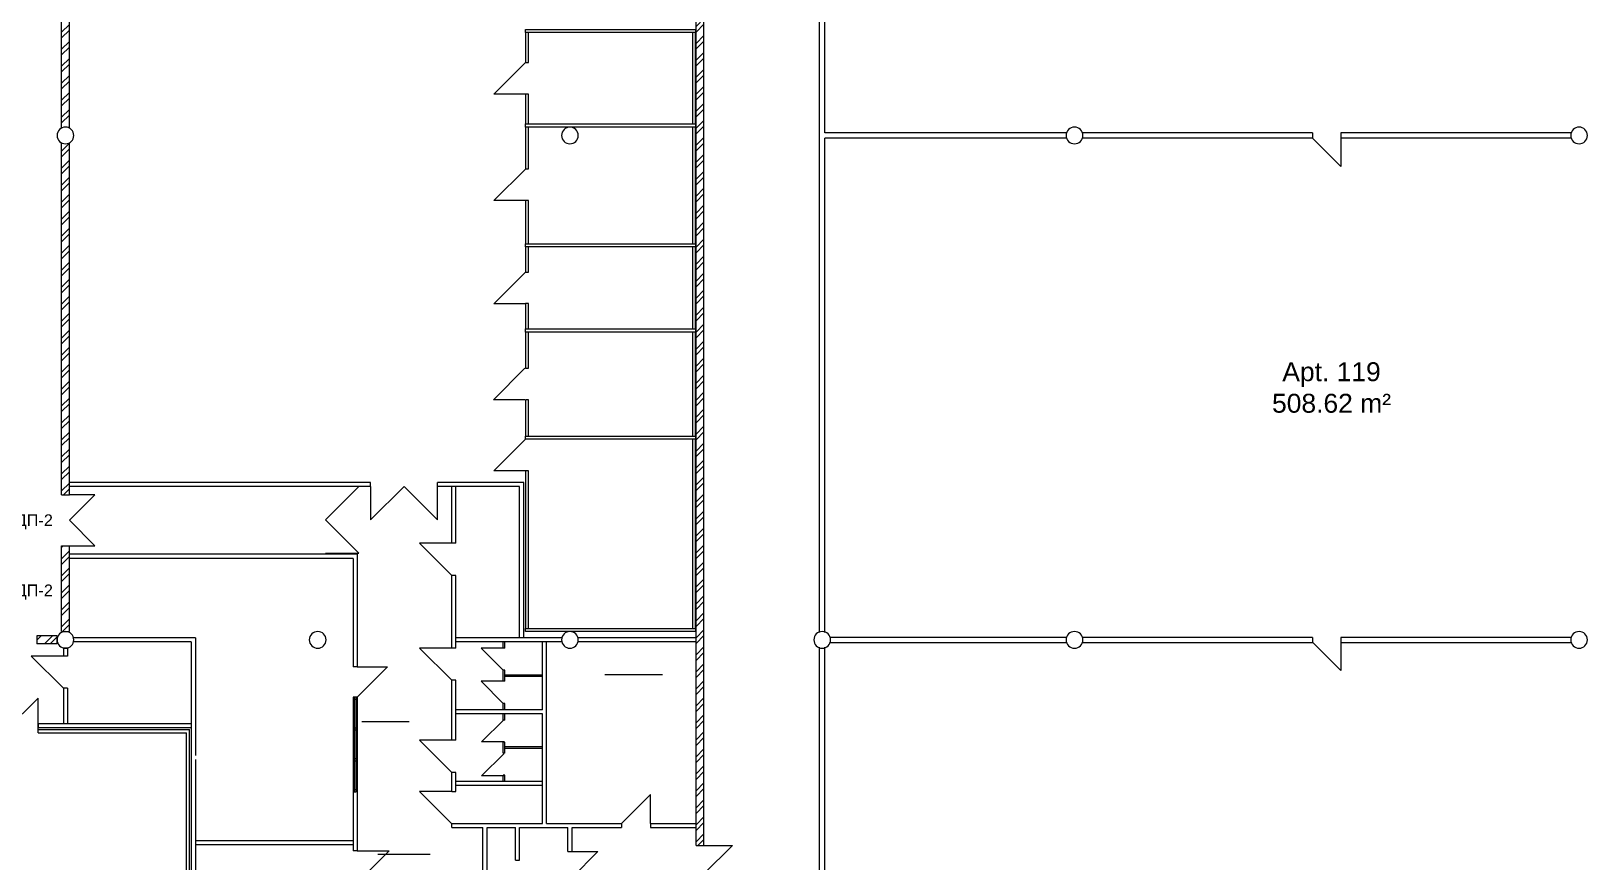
# Model space of a CAD drawing. Header units: metres. Extents: x 183920 to 188551, y 20757 to 23715.
# Drawn here: x 184386.27 to 184435.37, y 20836.35 to 20862.68 of the extents above; entities that cross this region are included whole.
import ezdxf

# ---------------------------------------------------------------- set-up
doc = ezdxf.new("R2010")
doc.units = ezdxf.units.M
doc.linetypes.add('Style_19', pattern=[0])
doc.linetypes.add('Style_24', pattern=[0])
for name, color, linetype, true_color in [('brick', 12, 'Continuous', 0xbd0000), ('COLON', 5, 'Continuous', 0x0000ff), ('COOL', 4, 'Continuous', 0x00ffff), ('DIM', 4, 'Continuous', 0x00ffff), ('DOORS', 8, 'Continuous', 0x414141), ('DRAW', 7, 'Continuous', 0xffffff), ('GKL', 5, 'Continuous', 0x0000ff), ('Glass', 4, 'Continuous', 0x00ffff), ('Imported Drawing', 7, 'Continuous', 0x957bfc), ('S', 2, 'Continuous', 0xffff00), ('TEXT', 2, 'Continuous', 0xffff00)]:
    doc.layers.add(name, color=color, linetype=linetype, true_color=true_color)
doc.styles.add('Style_9', font='', dxfattribs={"height": 0.3708534375})
doc.styles.add('Zone text style', font='', dxfattribs={"height": 0.6})
doc.styles.get('Style_9').set_extended_font_data('arial')
doc.styles.get('Zone text style').set_extended_font_data('arial')
pattern_1 = [(45, (-3.600000000000116, 82), (-0.2694076836320746, 0.2694076836320746), []), (45, (-3.420394800000009, 82), (-0.2694076836320746, 0.2694076836320746), [])]

# ---------------------------------------------------------------- blocks, each defined once
blk = doc.blocks.new('AC4F6B250D')
at = {"layer": 'DRAW'}
h = blk.add_hatch(dxfattribs=at)
h.set_pattern_fill('PATTERN_6', color=256, scale=0.04, style=0, pattern_type=2)
h.set_pattern_definition([(45, (-3.6, 82), (-0.2694076836320746, 0.2694076836320746), []), (45, (-3.420394800000009, 82), (-0.2694076836320746, 0.2694076836320746), [])])
h.paths.add_polyline_path([(0.1250000000006985, 2.984999999999506), (-2.91038304567337e-14, 2.984999999999491), (0, 0.2649999999995052), (0.1250000000006985, 0.2649999999995052), (0.1250000000006985, 2.984999999999506)], flags=0)
h.paths.add_polyline_path([(0, 2.984999999999506), (-0.1250000000014843, 2.984999999999506), (-0.1250000000015425, 0.2649999999995052), (0, 0.2649999999995198), (0, 2.984999999999506)], flags=0)
at = {"layer": 'brick', "linetype": 'Style_19'}
for points in [[(-0.1250000000014261, 4.604999999999505), (0.1250000000006403, 4.604999999999505)], [(-0.1250000000014843, 2.984999999999506), (0.1250000000006694, 2.984999999999506)]]:
    blk.add_lwpolyline(points, dxfattribs=at)
at = {"layer": 'DOORS', "linetype": 'Style_24'}
blk.add_lwpolyline([(0.1250000000006694, 2.984999999999506), (0.9350000000006694, 2.98499999999952), (0.1250000000006403, 3.794999999999506), (0.9350000000006403, 4.60499999999952), (0.1250000000006403, 4.604999999999505)], dxfattribs=at)

msp = doc.modelspace()

# ---------------------------------------------------------------- hatches: boundary and pattern name
at = {"layer": 'DRAW'}
h = msp.add_hatch(dxfattribs=at)
h.set_pattern_fill('PATTERN_0', color=256, scale=0.04, style=0, pattern_type=2)
h.set_pattern_definition(pattern_1)
h.paths.add_polyline_path([(184407.3674337186, 20836.83958367584), (184407.6174337186, 20836.83958367584), (184407.6174337186, 20875.23654259391), (184407.3674337186, 20875.23654259391), (184407.3674337186, 20836.83958367584), (184407.3674337186, 20836.83958367584)], flags=0)
h = msp.add_hatch(dxfattribs=at)
h.set_pattern_fill('PATTERN_0', color=256, scale=0.04, style=0, pattern_type=2)
h.set_pattern_definition(pattern_1)
edge = h.paths.add_edge_path(flags=0)
edge.add_line((184387.4924337186, 20872.78654259391), (184387.2424337186, 20872.78654259391))
edge.add_line((184387.2424337186, 20872.78654259391), (184387.2424337186, 20859.59520902282))
edge.add_spline(control_points=[(184387.2424337186, 20859.59520902282), (184387.3218121606, 20859.63767256921), (184387.4130552767, 20859.63767256921), (184387.4924337186, 20859.59520902282)], knot_values=[0, 0, 0, 0, 1, 1, 1, 1], degree=3, periodic=0)
edge.add_line((184387.4924337186, 20859.59520902282), (184387.4924337186, 20872.78654259391))
h = msp.add_hatch(dxfattribs=at)
h.set_pattern_fill('PATTERN_0', color=256, scale=0.04, style=0, pattern_type=2)
h.set_pattern_definition(pattern_1)
edge = h.paths.add_edge_path(flags=0)
edge.add_line((184387.1337672897, 20843.48654259391), (184386.4630085959, 20843.48654259391))
edge.add_line((184386.4630085959, 20843.48654259391), (184386.4630085959, 20843.23654259391))
edge.add_line((184386.4630085959, 20843.23654259391), (184387.1337672897, 20843.23654259391))
edge.add_arc((184387.3674337187, 20843.36154259392), 0.265000000002128, 180.000000003002, 208.1445813116642, ccw=False)
edge.add_arc((184387.3674337187, 20843.3615425939), 0.2650000000072504, 151.8554186886134, 179.999999997507, ccw=False)
edge.add_line((184387.1337672897, 20843.48654259391), (184387.1337672897, 20843.48654259391))
edge = h.paths.add_edge_path(flags=0)
edge.add_line((184387.2424337186, 20847.97654259391), (184387.4924337186, 20847.97654259391))
edge.add_line((184387.4924337186, 20847.97654259391), (184387.4924337186, 20859.127876165))
edge.add_spline(control_points=[(184387.4924337186, 20859.127876165), (184387.4130552767, 20859.08541261861), (184387.3218121606, 20859.08541261861), (184387.2424337186, 20859.127876165)], knot_values=[0, 0, 0, 0, 1, 1, 1, 1], degree=3, periodic=0)
edge.add_line((184387.2424337186, 20859.127876165), (184387.2424337186, 20847.97654259391))

# ---------------------------------------------------------------- linework, layer by layer
at = {"layer": 'brick', "linetype": 'Style_19'}
for points in [[(184407.3674337186, 20836.84158367584), (184407.3674337186, 20909.23654259391)], [(184407.6174337186, 20836.84158367584), (184407.6174337186, 20875.23654259391)], [(184387.2424337186, 20859.59520902282), (184387.2424337186, 20872.78654259391)], [(184387.4924337186, 20859.59520902282), (184387.4924337186, 20872.78654259391)], [(184387.2424337186, 20847.96654259391), (184387.2424337186, 20859.127876165)], [(184387.4924337186, 20847.96654259391), (184387.4924337186, 20859.127876165)], [(184387.2424337186, 20843.62654259391), (184387.2424337186, 20846.34654259391)], [(184387.4924337186, 20843.62654259391), (184387.4924337186, 20846.34654259391)], [(184387.1024337187, 20843.48654259391), (184386.4630085959, 20843.48654259391)], [(184386.4630085959, 20843.48654261219), (184386.4630085959, 20843.23654261219)], [(184387.1024337187, 20843.23654259391), (184387.1024337187, 20843.48654259391)], [(184387.2424337186, 20843.62654259391), (184387.4924337186, 20843.62654259391)], [(184387.1024337187, 20843.23654259391), (184386.4630085959, 20843.23654259391)], [(184407.3674337186, 20836.84158367584), (184407.6174337186, 20836.84158367584)]]:
    msp.add_lwpolyline(points, dxfattribs=at)
at = {"layer": 'COLON', "linetype": 'Style_19'}
for points in [[(184387.1024337187, 20859.36154259391, 0.9999999999999999), (184387.6324337187, 20859.36154259391, 0.9999999999999999), (184387.1024337187, 20859.36154259391)], [(184403.1024337187, 20859.36154259391, 0.9999999999999999), (184403.6324337187, 20859.36154259391, 0.9999999999999999), (184403.1024337187, 20859.36154259391)], [(184419.1024337187, 20859.36154259391, 0.9999999999999999), (184419.6324337187, 20859.36154259391, 0.9999999999999999), (184419.1024337187, 20859.36154259391)], [(184435.1024337187, 20859.36154259391, 0.9999999999999999), (184435.6324337187, 20859.36154259391, 0.9999999999999999), (184435.1024337187, 20859.36154259391)], [(184387.1024337187, 20843.36154259391, 0.9999999999999999), (184387.6324337187, 20843.36154259391, 0.9999999999999999), (184387.1024337187, 20843.36154259391)], [(184395.1024337187, 20843.36154259391, 0.9999999999999999), (184395.6324337187, 20843.36154259391, 0.9999999999999999), (184395.1024337187, 20843.36154259391)], [(184403.1024337187, 20843.36154259391, 0.9999999999999999), (184403.6324337187, 20843.36154259391, 0.9999999999999999), (184403.1024337187, 20843.36154259391)], [(184411.1024337187, 20843.36154259391, 0.9999999999999999), (184411.6324337187, 20843.36154259391, 0.9999999999999999), (184411.1024337187, 20843.36154259391)], [(184419.1024337187, 20843.36154259391, 0.9999999999999999), (184419.6324337187, 20843.36154259391, 0.9999999999999999), (184419.1024337187, 20843.36154259391)], [(184435.1024337187, 20843.36154259391, 0.9999999999999999), (184435.6324337187, 20843.36154259391, 0.9999999999999999), (184435.1024337187, 20843.36154259391)]]:
    msp.add_lwpolyline(points, format="xyb", close=True, dxfattribs=at)
at = {"layer": 'COOL', "linetype": 'Style_19'}
for points in [[(184407.3524337187, 20862.62654259773), (184401.9524337186, 20862.62654259773), (184401.9524337186, 20862.72654259773), (184407.3524337187, 20862.72654259773), (184407.3524337187, 20862.62654259773)], [(184401.9524337186, 20861.67654259582), (184402.0524337186, 20861.67654259582), (184402.0524337186, 20862.62654259773), (184401.9524337186, 20862.62654259773), (184401.9524337186, 20861.67654259582)], [(184407.2524337186, 20859.72654259391), (184407.3524337187, 20859.72654259391), (184407.3524337187, 20862.62654259773), (184407.2524337186, 20862.62654259773), (184407.2524337186, 20859.72654259391)], [(184401.9524337186, 20859.72654259391), (184402.0524337186, 20859.72654259391), (184402.0524337186, 20860.67654259582), (184401.9524337186, 20860.67654259582), (184401.9524337186, 20859.72654259391)], [(184407.3524337187, 20859.62654259391), (184401.9524337186, 20859.62654259391), (184401.9524337186, 20859.72654259391), (184407.3524337187, 20859.72654259391), (184407.3524337187, 20859.62654259391)], [(184401.9524337186, 20858.30154305632), (184402.0524337186, 20858.30154305632), (184402.0524337186, 20859.62654259391), (184401.9524337186, 20859.62654259391), (184401.9524337186, 20858.30154305632)], [(184407.2524337186, 20855.92654259773), (184407.3524337187, 20855.92654259773), (184407.3524337187, 20859.62654259391), (184407.2524337186, 20859.62654259391), (184407.2524337186, 20855.92654259773)], [(184401.9524337186, 20855.92654259773), (184402.0524337186, 20855.92654259773), (184402.0524337186, 20857.30154305632), (184401.9524337186, 20857.30154305632), (184401.9524337186, 20855.92654259773)], [(184407.3524337187, 20855.82654259773), (184401.9524337186, 20855.82654259773), (184401.9524337186, 20855.92654259773), (184407.3524337187, 20855.92654259773), (184407.3524337187, 20855.82654259773)], [(184401.9524337186, 20855.02654259773), (184402.0526619274, 20855.02654259773), (184402.0526619274, 20855.82654259773), (184401.9524337186, 20855.82654259773), (184401.9524337186, 20855.02654259773)], [(184407.2524337186, 20853.22654259773), (184407.3524337187, 20853.22654259773), (184407.3524337187, 20855.82654259773), (184407.2524337186, 20855.82654259773), (184407.2524337186, 20853.22654259773)], [(184401.9524337186, 20853.22654259773), (184402.0524337186, 20853.22654259773), (184402.0524337186, 20854.02654259773), (184401.9524337186, 20854.02654259773), (184401.9524337186, 20853.22654259773)], [(184407.3524337187, 20853.12654259773), (184401.9524337186, 20853.12654259773), (184401.9524337186, 20853.22654259773), (184407.3524337187, 20853.22654259773), (184407.3524337187, 20853.12654259773)], [(184401.9524337186, 20851.97654259773), (184402.0524337186, 20851.97654259773), (184402.0524337186, 20853.12654259773), (184401.9524337186, 20853.12654259773), (184401.9524337186, 20851.97654259773)], [(184407.2524337186, 20849.82654259773), (184407.3524337187, 20849.82654259773), (184407.3524337187, 20853.12654259773), (184407.2524337186, 20853.12654259773), (184407.2524337186, 20849.82654259773)], [(184401.9524337186, 20849.82654259773), (184402.0524337186, 20849.82654259773), (184402.0524337186, 20850.97654259773), (184401.9524337186, 20850.97654259773), (184401.9524337186, 20849.82654259773)], [(184407.3524337187, 20849.72654259773), (184401.9524337186, 20849.72654259773), (184401.9524337186, 20849.82654259773), (184407.3524337187, 20849.82654259773), (184407.3524337187, 20849.72654259773)], [(184407.2524337186, 20843.72654259773), (184407.3524337187, 20843.72654259773), (184407.3524337187, 20849.72654259773), (184407.2524337186, 20849.72654259773), (184407.2524337186, 20843.72654259773)], [(184401.9524337186, 20843.72654259391), (184402.0524337186, 20843.72654259391), (184402.0524337186, 20848.72654259773), (184401.9524337186, 20848.72654259773), (184401.9524337186, 20843.72654259391)], [(184407.3524337187, 20843.62654259391), (184401.9524337186, 20843.62654259391), (184401.9524337186, 20843.72654259391), (184407.3524337187, 20843.72654259391), (184407.3524337187, 20843.62654259391)]]:
    msp.add_lwpolyline(points, close=True, dxfattribs=at)
for points in [[(184401.9524337186, 20860.67654259582), (184400.9524337186, 20860.67654259582), (184401.9524337186, 20861.67654259582)], [(184401.9524337186, 20857.29708421577), (184400.9524337186, 20857.29708421577), (184401.9524337186, 20858.29708421577)], [(184401.9524337186, 20854.0201374516), (184400.9524337186, 20854.0201374516), (184401.9524337186, 20855.0201374516)], [(184401.9378576907, 20850.97654259773), (184400.9378576907, 20850.97654259773), (184401.9378576907, 20851.97654259773)], [(184401.9524337186, 20848.72654259773), (184400.9524337186, 20848.72654259773), (184401.9524337186, 20849.72654259773)], [(184386.5024337186, 20840.51654259391), (184386.5024337186, 20841.51654259391), (184385.5024337186, 20840.51654259391)], [(184386.5024337186, 20840.51654259391), (184391.3074297604, 20840.51654259391)], [(184386.5024337186, 20840.41654259391), (184386.5024337186, 20840.51654259391)], [(184386.5024337186, 20840.41654259391), (184391.2074297604, 20840.41654259391)], [(184391.2074297604, 20833.09153074865), (184391.2074297604, 20840.41654259391)], [(184391.3074297604, 20833.09153074864), (184391.3074297604, 20840.51654259391)]]:
    msp.add_lwpolyline(points, dxfattribs=at)
at = {"layer": 'DOORS', "linetype": 'Style_19'}
for points in [[(184427.8174337187, 20859.27654259391), (184427.8174337187, 20858.37654259391), (184426.9174337187, 20859.27654259391)], [(184395.6174337186, 20846.11088082523), (184396.6774337187, 20846.11088082523), (184395.6174337186, 20847.17088082523), (184396.6774337187, 20848.23088082523), (184395.6174337186, 20848.23088082523)], [(184397.0474337187, 20848.22654259391), (184397.0474337187, 20847.16654259391), (184398.1074337187, 20848.22654259391), (184399.1674337187, 20847.16654259391), (184399.1674337187, 20848.22654259391)], [(184399.6174350507, 20846.42654259391), (184398.5974350507, 20846.42654300071), (184399.6174346439, 20845.40654259391)], [(184387.3024337187, 20842.84654259391), (184386.2824337186, 20842.84654259391), (184387.3024337187, 20841.82654259391)], [(184399.6174337227, 20843.10154259391), (184398.5974337226, 20843.10154300071), (184399.6174333158, 20842.08154259391)], [(184401.2474337225, 20843.09654259391), (184400.5474337225, 20843.09654287373), (184401.2474334427, 20842.39654259391)], [(184427.8174337187, 20843.28654259391), (184427.8174337187, 20842.38654259391), (184426.9174337187, 20843.28654259391)], [(184396.6174332839, 20842.50261949116), (184397.577433284, 20842.5026191083), (184396.6174329011, 20841.54261949116)], [(184401.2474333027, 20842.04654259391), (184400.5474333027, 20842.04654287373), (184401.2474330229, 20841.34654259391)], [(184401.2674337187, 20840.12404259722), (184400.5674337187, 20840.12404259722), (184401.2674337187, 20840.82904259722)], [(184399.6174337186, 20840.17590429953), (184398.5974337186, 20840.17590470632), (184399.6174333119, 20839.15590429953)], [(184401.2674337187, 20839.04904259722), (184400.5674337187, 20839.04904259722), (184401.2674337187, 20839.74904259722)], [(184399.6146040685, 20838.55333565752), (184398.5946040685, 20838.55333606431), (184399.6146036618, 20837.53333565752)], [(184405.9174337187, 20837.53654259391), (184405.9174337187, 20838.45654259391), (184404.9974337186, 20837.53654259391)], [(184396.61743124, 20836.67163202467), (184397.63743124, 20836.67163161788), (184396.6174308332, 20835.65163202467)], [(184403.4324337186, 20836.64654259391), (184404.2524337186, 20836.64654259391), (184403.4324337186, 20835.82654259391)]]:
    msp.add_lwpolyline(points, dxfattribs=at)
at = {"layer": 'DOORS', "linetype": 'Style_24'}
msp.add_lwpolyline([(184407.6174337186, 20836.84158367584), (184408.5174337187, 20836.84158367584), (184407.6174337186, 20835.94158367584)], dxfattribs=at)
at = {"layer": 'GKL', "linetype": 'Style_19'}
for points in [[(184411.2824337186, 20843.59520902282), (184411.2824337186, 20875.05822757615)], [(184411.4524337187, 20859.44654259391), (184411.4524337187, 20875.05822757615)], [(184419.1132684181, 20859.44654259391), (184411.4524337187, 20859.44654259391)], [(184411.4524337187, 20843.59520902282), (184411.4524337187, 20859.27654259391)], [(184419.1132684181, 20859.27654259391), (184411.4524337187, 20859.27654259391)], [(184426.9174337187, 20859.44654259391), (184419.6215990192, 20859.44654259391)], [(184426.9174337187, 20859.27654259391), (184419.6215990192, 20859.27654259391)], [(184426.9174337187, 20859.44654259391), (184426.9174337187, 20859.27654259391)], [(184427.8174337187, 20859.44654259391), (184427.8174337187, 20859.27654259391)], [(184435.1132684181, 20859.44654259391), (184427.8174337187, 20859.44654259391)], [(184435.1132684181, 20859.27654259391), (184427.8174337187, 20859.27654259391)], [(184397.0474337187, 20848.35654259391), (184387.4924337186, 20848.35654259391)], [(184397.0474337187, 20848.22654259391), (184387.4924337186, 20848.22654259391)], [(184397.0474337187, 20848.22654259391), (184397.0474337187, 20848.35654259391)], [(184401.9024337186, 20848.35654259391), (184399.1674337187, 20848.35654259391)], [(184399.1674337187, 20848.22654259391), (184399.1674337187, 20848.35654259391)], [(184401.7724337186, 20848.22654259391), (184399.1674337187, 20848.22654259391)], [(184399.6174350507, 20846.42654259391), (184399.6174357686, 20848.22654259391)], [(184399.7474350507, 20846.42654259391), (184399.7474357686, 20848.22654259391)], [(184401.7724337186, 20843.42654259391), (184401.7724337186, 20848.22654259391)], [(184401.9024337186, 20843.42654259391), (184401.9024337186, 20848.35654259391)], [(184399.7474350507, 20846.42654259391), (184399.6174350507, 20846.42654259391)], [(184396.6174349111, 20846.07654259391), (184387.4924337186, 20846.07654259391)], [(184396.4874348593, 20845.94654259391), (184387.4924337186, 20845.94654259391)], [(184396.4874348593, 20845.94654259391), (184396.4874334858, 20842.50261949116)], [(184396.6174349111, 20846.07654259391), (184396.6174334858, 20842.50261949116)], [(184399.6174337227, 20843.10154259391), (184399.6174346439, 20845.40654259391)], [(184399.7474346439, 20845.40654259391), (184399.6174346439, 20845.40654259391)], [(184399.7474337227, 20843.10154259391), (184399.7474346439, 20845.40654259391)], [(184391.4874338543, 20843.42654259391), (184387.6243383702, 20843.42654259391)], [(184391.3574338024, 20843.29654259391), (184387.6243383702, 20843.29654259391)], [(184391.3574338024, 20843.29654259391), (184391.3574297524, 20833.14153074893)], [(184391.4874338543, 20843.42654259391), (184391.4874323667, 20839.69654259391)], [(184403.1105290671, 20843.29654259391), (184399.7474338024, 20843.29654259391)], [(184403.1105290671, 20843.42654259391), (184399.7474338542, 20843.42654259391)], [(184401.2474337225, 20843.09654259391), (184401.2474338024, 20843.29654309359)], [(184401.2974337225, 20843.09654259391), (184401.2974338024, 20843.2965430736)], [(184402.497432943, 20841.14654259391), (184402.4974338024, 20843.29654259391)], [(184402.6274315052, 20837.53654259391), (184402.6274338024, 20843.29654259391)], [(184407.3674337186, 20843.42654259391), (184403.6243383702, 20843.42654259391)], [(184407.3674337186, 20843.29654259391), (184403.6243383702, 20843.29654259391)], [(184411.6215990192, 20843.44654259391), (184419.1132684181, 20843.44654259391)], [(184419.6215990192, 20843.44654259391), (184426.9174337187, 20843.44654259391)], [(184426.9174337187, 20843.43654259391), (184426.9174337187, 20843.28654259391)], [(184427.8174337187, 20843.44654259391), (184435.1132684181, 20843.44654259391)], [(184427.8174337187, 20843.43654259391), (184427.8174337187, 20843.28654259391)], [(184387.4324337186, 20843.09654259391), (184387.3024337187, 20843.09654259391)], [(184387.3024337187, 20843.09654259391), (184387.3024337187, 20842.84654259391)], [(184387.4324337186, 20842.84654259391), (184387.3024337187, 20842.84654259391)], [(184387.4324337186, 20843.09654259391), (184387.4324337186, 20842.84654259391)], [(184399.7474337227, 20843.10154259391), (184399.6174337227, 20843.10154259391)], [(184401.2974337225, 20843.09654259391), (184401.2474337225, 20843.09654259391)], [(184411.2824337186, 20835.59520902282), (184411.2824337186, 20843.127876165)], [(184411.4524337187, 20835.59520902282), (184411.4524337187, 20843.127876165)], [(184411.6215990192, 20843.27654259391), (184419.1132684181, 20843.27654259391)], [(184419.6215990192, 20843.27654259391), (184426.9174337187, 20843.27654259391)], [(184427.8174337187, 20843.27654259391), (184435.1132684181, 20843.27654259391)], [(184396.6174332839, 20842.50261949116), (184396.487433284, 20842.50261949116)], [(184401.2474333027, 20842.04654259391), (184401.2474334427, 20842.39654259391)], [(184401.2974334426, 20842.39654259391), (184401.2474334427, 20842.39654259391)], [(184401.2974333027, 20842.04654259391), (184401.2974334426, 20842.39654259391)], [(184387.3024337187, 20841.82654259391), (184387.3024337187, 20840.69654259391)], [(184387.4324337186, 20841.82654259391), (184387.3024337187, 20841.82654259391)], [(184387.4324337186, 20841.82654259391), (184387.4324337186, 20840.69654259391)], [(184399.6174325529, 20840.17654259391), (184399.6174333158, 20842.08154259391)], [(184399.7474333158, 20842.08154259391), (184399.6174333158, 20842.08154259391)], [(184399.7474325529, 20840.17654259391), (184399.7474333158, 20842.08154259391)], [(184401.2974333027, 20842.04654259391), (184401.2474333027, 20842.04654259391)], [(184402.4974333827, 20842.24654259391), (184401.2974333827, 20842.24654259391)], [(184402.4974333627, 20842.19654259391), (184401.2974333627, 20842.19654259391)], [(184396.4874331029, 20841.54261949116), (184396.48743124, 20836.67163202467)], [(184396.6174329011, 20841.54261949116), (184396.4874329011, 20841.54261949116)], [(184396.6174331029, 20841.54261949116), (184396.61743124, 20836.67163202467)], [(184401.247432943, 20841.14654259391), (184401.2474330229, 20841.34654259391)], [(184401.2974330229, 20841.34654259391), (184401.2474330229, 20841.34654259391)], [(184401.297432943, 20841.14654259391), (184401.2974330229, 20841.34654259391)], [(184402.497432943, 20841.14654259391), (184399.7474338024, 20841.14654259391)], [(184402.497432891, 20841.01654259391), (184399.7474338024, 20841.01654259391)], [(184401.247432811, 20840.81654259391), (184401.247432891, 20841.01654259391)], [(184401.2974328111, 20840.81654259391), (184401.297432891, 20841.01654259391)], [(184402.4974315052, 20837.53654259391), (184402.4974328911, 20841.01654259391)], [(184391.3574327655, 20840.69654259391), (184386.5024337186, 20840.69654259391)], [(184386.5024337186, 20840.69654259391), (184386.5024337186, 20840.56654259391)], [(184391.3574327136, 20840.56654259391), (184386.5024337186, 20840.56654259391)], [(184401.2974328111, 20840.81654259391), (184401.247432811, 20840.81654259391)], [(184399.7474325529, 20840.17654259391), (184399.6174325529, 20840.17654259391)], [(184401.2474323913, 20839.76654259391), (184401.2474325312, 20840.11654259391)], [(184401.2974325312, 20840.11654259391), (184401.2474325312, 20840.11654259391)], [(184401.2974323913, 20839.76654259391), (184401.2974325312, 20840.11654259391)], [(184402.497432891, 20839.96654259391), (184401.2974324713, 20839.96654259391)], [(184402.497432891, 20839.91654259391), (184401.2974324513, 20839.91654259391)], [(184391.4874323148, 20839.56654259391), (184391.4874298042, 20833.27153074893)], [(184401.2974323913, 20839.76654259391), (184401.2474323913, 20839.76654259391)], [(184399.6174319063, 20838.55654259391), (184399.6174321465, 20839.15654259391)], [(184399.7474321466, 20839.15654259391), (184399.6174321465, 20839.15654259391)], [(184399.7474319066, 20838.55654259391), (184399.7474321466, 20839.15654259391)], [(184401.2474320316, 20838.86654259391), (184401.2474321115, 20839.06654259391)], [(184401.2974321115, 20839.06654259391), (184401.2474321115, 20839.06654259391)], [(184401.2974320315, 20838.86654259391), (184401.2974321115, 20839.06654259391)], [(184399.6174319063, 20838.55654259391), (184399.7474319066, 20838.55654259391)], [(184402.497432891, 20838.86654259391), (184399.7474338024, 20838.86654259391)], [(184402.497432891, 20838.73654259391), (184399.7474338024, 20838.73654259391)], [(184399.6174315045, 20837.53654259391), (184402.4974315052, 20837.53654259391)], [(184399.6174314533, 20837.40654259391), (184399.6174315045, 20837.53654259391)], [(184399.6174337186, 20837.40654259391), (184400.6074337187, 20837.40654259391)], [(184400.6074337187, 20835.42154259391), (184400.6074337187, 20837.40654259391)], [(184400.7374337187, 20835.42154259391), (184400.7374337187, 20837.40654259391)], [(184400.7374337187, 20837.40654259391), (184401.6374337187, 20837.40654259391)], [(184401.6374337187, 20836.37654259391), (184401.6374337187, 20837.40654259391)], [(184401.7674337187, 20837.40654259391), (184403.3024337187, 20837.40654259391)], [(184401.7674337187, 20836.37654259391), (184401.7674337187, 20837.40654259391)], [(184402.6274315052, 20837.53654259391), (184404.9974337186, 20837.53654259391)], [(184403.3024337187, 20836.64654259391), (184403.3024337187, 20837.40654259391)], [(184403.4324337186, 20837.40654259391), (184404.9974337186, 20837.40654259391)], [(184403.4324337186, 20836.64654259391), (184403.4324337186, 20837.40654259391)], [(184404.9974337186, 20837.53654259391), (184404.9974337186, 20837.40654259391)], [(184405.9174337187, 20837.53654259391), (184405.9174337187, 20837.40654259391)], [(184405.9174337187, 20837.53654259391), (184407.3674337186, 20837.53654259391)], [(184405.9174337187, 20837.40654259391), (184407.3674337186, 20837.40654259391)], [(184391.48743124, 20837.00163202467), (184396.48743124, 20837.00163202467)], [(184391.48743124, 20836.87163202467), (184396.48743124, 20836.87163202467)], [(184396.6174308332, 20836.67163202467), (184396.48743124, 20836.67163202467)], [(184403.3024337187, 20836.64654259391), (184403.4324337186, 20836.64654259391)], [(184401.6374337187, 20836.37654259391), (184401.7674337187, 20836.37654259391)]]:
    msp.add_lwpolyline(points, dxfattribs=at)
at = {"layer": 'Glass', "linetype": 'Style_19'}
for points in [[(184396.5224304443, 20841.48261949116), (184396.5824304443, 20841.48261949116), (184396.5824304443, 20841.54261949116), (184396.5224304443, 20841.54261949116), (184396.5224304443, 20841.48261949116)], [(184396.5224304443, 20840.50261949116), (184396.5824304443, 20840.50261949116), (184396.5824304443, 20840.56261949116), (184396.5224304443, 20840.56261949116), (184396.5224304443, 20840.50261949116)], [(184396.5224304443, 20839.52261949116), (184396.5824304443, 20839.52261949116), (184396.5824304443, 20839.58261949116), (184396.5224304443, 20839.58261949116), (184396.5224304443, 20839.52261949116)], [(184396.5224304443, 20838.54261949116), (184396.5824304443, 20838.54261949116), (184396.5824304443, 20838.60261949116), (184396.5224304443, 20838.60261949116), (184396.5224304443, 20838.54261949116)]]:
    msp.add_lwpolyline(points, close=True, dxfattribs=at)
for points in [[(184396.5224304443, 20841.48261949116), (184396.5224304443, 20838.60261949116)], [(184396.5824304443, 20838.60261949116), (184396.5824304443, 20841.48261949116)]]:
    msp.add_lwpolyline(points, dxfattribs=at)
at = {"layer": 'S', "linetype": 'Style_19'}
for points in [[(184404.4772935659, 20842.25774154043), (184406.3012095533, 20842.25774154043)], [(184398.2726103875, 20840.76303485111), (184396.7649090643, 20840.76303485111)], [(184398.9354947138, 20836.55281448173), (184397.2704770974, 20836.55281448173)]]:
    msp.add_lwpolyline(points, dxfattribs=at)

# ---------------------------------------------------------------- block references
at = {"layer": 'DIM'}
msp.add_blockref('AC4F6B250D', (184387.3674337186, 20843.36154259391), dxfattribs=at)

# ---------------------------------------------------------------- texts
at = {"layer": 'Imported Drawing', "insert": (184427.5182423303, 20851.36240964083), "char_height": 0.6, "width": 5.263461538461538, "attachment_point": 5, "style": 'Zone text style'}
msp.add_mtext('Apt. 119\\P508.62 m²', dxfattribs=at)
at = {"layer": 'TEXT', "char_height": 0.3708534375, "width": 1.994980015370881, "attachment_point": 7, "style": 'Style_9'}
for insert in [(184385.7873792076, 20846.86447142036), (184385.7873792076, 20844.63934753306)]:
    msp.add_mtext('ДП-2', dxfattribs=dict(at, insert=insert))

doc.saveas('drawing.dxf')
